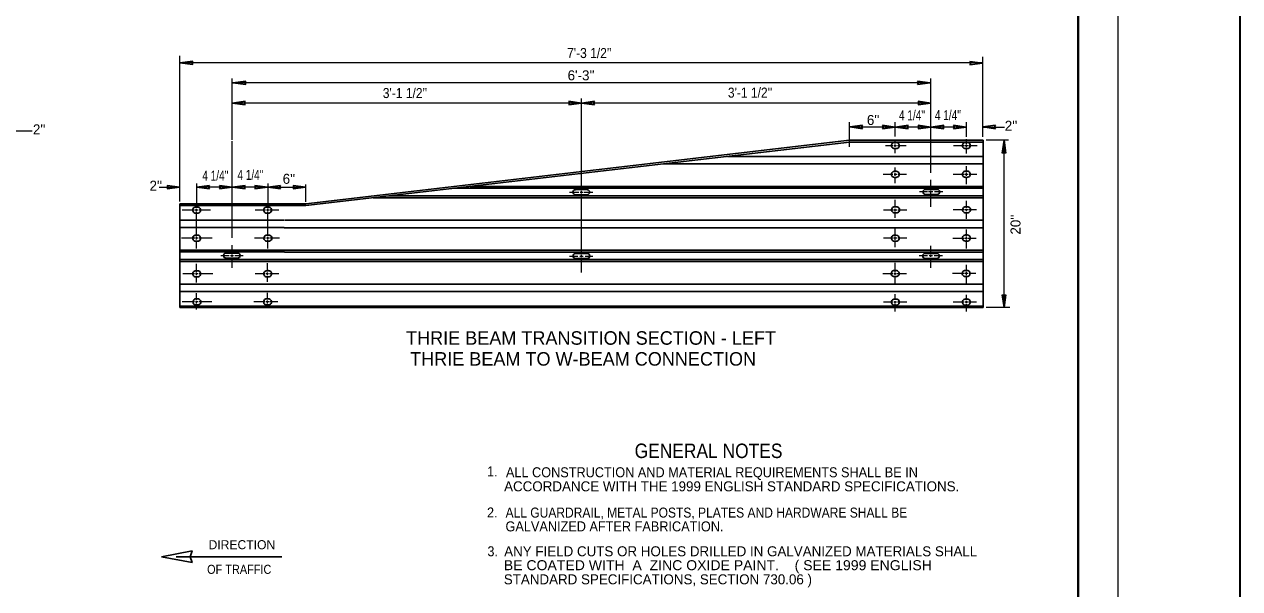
# Model space of a CAD drawing. Extents: x 678 to 1065, y -91 to 199.
# Drawn here: x 913.5 to 1065.5, y 1 to 71.6 of the extents above; entities that cross this region are included whole.
import ezdxf

# ---------------------------------------------------------------- set-up
doc = ezdxf.new("R2010")
doc.units = 0
doc.header["$LTSCALE"] = 0.5
doc.layers.add('1', color=7, linetype='Continuous', lineweight=25)

msp = doc.modelspace()

# ---------------------------------------------------------------- linework, layer by layer
at = {"layer": '1', "lineweight": 13}
for p, q in [((1050.2743, -84.7214), (1050.2743, 145.2877)), ((932.9343, 49.4317), (932.9343, 67.6519)), ((1033.3503, 57.5328), (1033.3503, 67.5057)), ((1033.3503, 66.7722), (932.9343, 66.7722)), ((939.4755, 57.1184), (939.4755, 64.8186)), ((1026.8591, 64.2722), (939.4755, 64.2722)), ((1026.8591, 52.9967), (1026.8591, 64.7856)), ((983.1671, 61.7399), (939.4755, 61.7399)), ((983.1671, 51.1984), (983.1671, 62.3114)), ((1026.8591, 61.7399), (983.1671, 61.7399)), ((1016.7033, 56.2454), (1016.7033, 59.3341)), ((1022.4112, 57.5643), (1022.4112, 59.3341)), ((1031.3066, 57.532), (1031.3066, 59.3341)), ((911.7429, 58.2617), (914.4639, 58.2617)), ((1022.4112, 58.7426), (1016.7227, 58.7426)), ((1026.8591, 58.7426), (1022.4112, 58.7426)), ((1031.3066, 58.7426), (1026.8591, 58.7426)), ((1033.3503, 58.7426), (1036.0713, 58.7426)), ((939.4755, 44.8747), (939.4755, 56.992)), ((1022.1547, 56.4059), (1021.1966, 56.4059)), ((1022.5743, 56.4059), (1022.2747, 56.4059)), ((1022.4112, 56.6785), (1022.4112, 57.1863)), ((1022.4112, 56.2435), (1022.4112, 56.5514)), ((1023.7526, 56.4059), (1022.6718, 56.4059)), ((1031.034, 56.4059), (1029.7088, 56.4059)), ((1031.469, 56.4059), (1031.1213, 56.4059)), ((1031.3066, 56.6268), (1031.3066, 57.2312)), ((1031.3066, 56.2109), (1031.3066, 56.5492)), ((1032.6348, 56.4059), (1031.5653, 56.4059)), ((1036.5843, 57.0917), (1033.7831, 57.0917)), ((1036.0162, 36.1649), (1036.0162, 57.0952)), ((1022.4112, 55.4778), (1022.4112, 56.131)), ((1031.3066, 55.4275), (1031.3066, 56.1242)), ((1022.4112, 53.0849), (1022.4112, 53.6894)), ((1031.3066, 53.0485), (1031.3066, 53.8382)), ((1022.1097, 52.7927), (1020.9008, 52.7927)), ((1022.5968, 52.7927), (1022.2518, 52.7927)), ((1022.4112, 52.6199), (1022.4112, 52.9727)), ((1022.4112, 51.7027), (1022.4112, 52.522)), ((1023.8268, 52.7927), (1022.7393, 52.7927)), ((1026.8591, 50.8732), (1026.8591, 52.15)), ((1031.0152, 52.8175), (1029.6712, 52.8175)), ((1031.4881, 52.8175), (1031.1213, 52.8175)), ((1031.3066, 52.6232), (1031.3066, 52.9717)), ((1031.3066, 51.604), (1031.3066, 52.5172)), ((1032.5977, 52.8175), (1031.6043, 52.8175)), ((930.3386, 51.2189), (932.9343, 51.2189)), ((935.0272, 51.6749), (935.0272, 48.6498)), ((943.9226, 51.6749), (943.9226, 48.6151)), ((943.9226, 51.2189), (948.6956, 51.2189)), ((948.6956, 49.4002), (948.6956, 51.5748)), ((981.6648, 50.5907), (982.8468, 50.5907)), ((982.9782, 50.5907), (983.3571, 50.5907)), ((983.1671, 50.4371), (983.1671, 50.745)), ((983.5023, 50.5907), (984.5906, 50.5907)), ((1026.4286, 50.6197), (1025.4285, 50.6197)), ((1027.1243, 50.6197), (1026.5643, 50.6197)), ((1026.8591, 50.4479), (1026.8591, 50.7572)), ((1026.8591, 48.7732), (1026.8591, 50.3515)), ((1028.3546, 50.6197), (1027.2978, 50.6197)), ((983.1671, 43.1891), (983.1671, 50.0116)), ((1022.4112, 48.6772), (1022.4112, 49.6177)), ((1031.3066, 48.6197), (1031.3066, 49.5183)), ((934.7426, 48.3513), (933.207, 48.3513)), ((935.1963, 48.3513), (934.8393, 48.3513)), ((935.0272, 48.1848), (935.0272, 48.5035)), ((935.0272, 45.1022), (935.0272, 48.0877)), ((936.759, 48.3513), (935.2935, 48.3513)), ((943.6402, 48.3513), (942.3465, 48.3513)), ((944.0793, 48.3513), (943.7512, 48.3513)), ((943.914, 48.184), (943.914, 48.4979)), ((943.914, 45.1289), (943.914, 48.082)), ((945.3, 48.3513), (944.181, 48.3513)), ((1022.1472, 48.3483), (1020.9378, 48.3483)), ((1022.6126, 48.3483), (1022.2226, 48.3483)), ((1022.4112, 48.1672), (1022.4112, 48.5272)), ((1022.4112, 47.383), (1022.4112, 48.0775)), ((1023.864, 48.3483), (1022.7473, 48.3483)), ((1031.0538, 48.3982), (1029.6341, 48.3982)), ((1031.469, 48.3982), (1031.1596, 48.3982)), ((1031.3066, 48.2527), (1031.3066, 48.5332)), ((1031.3066, 47.2832), (1031.3066, 48.127)), ((1032.5606, 48.3982), (1031.5848, 48.3982)), ((1022.4112, 45.1064), (1022.4112, 45.9922)), ((1031.3066, 45.0464), (1031.3066, 45.9427)), ((934.785, 44.8462), (933.1275, 44.8462)), ((935.1618, 44.8462), (934.9008, 44.8462)), ((935.0272, 44.677), (935.0272, 45.0055)), ((935.0272, 43.5554), (935.0272, 44.5709)), ((936.9585, 44.8462), (935.2968, 44.8462)), ((943.6305, 44.8462), (942.2663, 44.8462)), ((944.1228, 44.8462), (943.7655, 44.8462)), ((943.914, 44.6842), (943.914, 45.0277)), ((943.914, 43.546), (943.914, 44.5972)), ((945.3791, 44.8462), (944.2143, 44.8462)), ((1022.1022, 44.8349), (1020.9472, 44.8349)), ((1022.6126, 44.8349), (1022.2072, 44.8349)), ((1022.4112, 44.6414), (1022.4112, 45.0164)), ((1022.4112, 43.708), (1022.4112, 44.566)), ((1023.8737, 44.8349), (1022.7323, 44.8349)), ((1031.0565, 44.8225), (1029.6187, 44.8225)), ((1031.457, 44.8225), (1031.1528, 44.8225)), ((1031.3066, 44.6695), (1031.3066, 44.974)), ((1031.3066, 43.5592), (1031.3066, 44.5874)), ((1032.5448, 44.8225), (1031.544, 44.8225)), ((939.1125, 42.6494), (938.0358, 42.6494)), ((939.6581, 42.6494), (939.2572, 42.6494)), ((939.456, 42.8999), (939.456, 43.9562)), ((939.456, 42.5324), (939.456, 42.7982)), ((940.8296, 42.6494), (939.8028, 42.6494)), ((981.6645, 42.6145), (982.7006, 42.6145)), ((982.9637, 42.6145), (983.3902, 42.6145)), ((983.1671, 42.4726), (983.1671, 42.7748)), ((983.6185, 42.6145), (984.5902, 42.6145)), ((1026.4507, 42.6247), (1025.3883, 42.6247)), ((1027.0653, 42.6247), (1026.6308, 42.6247)), ((1026.8591, 42.901), (1026.8591, 43.888)), ((1026.8591, 42.4957), (1026.8591, 42.7802)), ((1028.3148, 42.6247), (1027.2753, 42.6247)), ((935.0272, 40.6364), (935.0272, 41.6414)), ((939.456, 41.1202), (939.456, 42.4405)), ((943.8855, 40.6604), (943.8855, 41.7382)), ((983.1671, 40.5734), (983.1671, 42.0528)), ((1022.4112, 40.6375), (1022.4112, 41.7712)), ((1026.8591, 41.1257), (1026.8591, 42.4057)), ((1031.3066, 40.6728), (1031.3066, 41.5232)), ((934.7557, 40.3964), (933.3101, 40.3964)), ((935.1907, 40.3964), (934.872, 40.3964)), ((935.0272, 40.2497), (935.0272, 40.5397)), ((935.0272, 39.3212), (935.0272, 40.1242)), ((937.0383, 40.3964), (935.3163, 40.3964)), ((943.599, 40.3964), (942.3465, 40.3964)), ((944.0343, 40.3964), (943.7246, 40.3964)), ((943.8855, 40.2547), (943.8855, 40.5347)), ((943.8855, 39.3989), (943.8855, 40.1388)), ((945.3045, 40.3964), (944.1498, 40.3964)), ((1022.0921, 40.3904), (1020.873, 40.3904)), ((1022.5747, 40.3904), (1022.2177, 40.3904)), ((1022.4112, 40.2412), (1022.4112, 40.5407)), ((1022.4112, 39.1889), (1022.4112, 40.1545)), ((1023.7991, 40.3904), (1022.6617, 40.3904)), ((1031.0133, 40.4152), (1029.5688, 40.4152)), ((1031.5053, 40.4152), (1031.1187, 40.4152)), ((1031.3066, 40.2284), (1031.3066, 40.5862)), ((1031.3066, 39.1889), (1031.3066, 40.1414)), ((1032.4953, 40.4152), (1031.631, 40.4152)), ((943.8855, 37.1612), (943.8855, 38.0069)), ((934.7557, 36.8845), (933.2167, 36.8845)), ((935.1712, 36.8845), (934.872, 36.8845)), ((935.0272, 37.1174), (935.0272, 37.9877)), ((935.0272, 36.721), (935.0272, 37.021)), ((935.0272, 35.9287), (935.0272, 36.6344)), ((936.9183, 36.8845), (935.2968, 36.8845)), ((943.6091, 36.8845), (942.1867, 36.8845)), ((944.0437, 36.8845), (943.7055, 36.8845)), ((943.8855, 36.7165), (943.8855, 37.0547)), ((943.8855, 36.0902), (943.8855, 36.6197)), ((945.165, 36.8845), (944.1498, 36.8845)), ((1022.1112, 36.8272), (1020.9472, 36.8272)), ((1022.5841, 36.8272), (1022.2177, 36.8272)), ((1022.4112, 37.129), (1022.4112, 37.8483)), ((1022.4112, 36.6745), (1022.4112, 36.9839)), ((1022.4112, 35.6627), (1022.4112, 36.5875)), ((1023.8737, 36.8272), (1022.7097, 36.8272)), ((1030.9837, 36.8399), (1029.6315, 36.8399)), ((1031.4862, 36.8399), (1031.1288, 36.8399)), ((1031.3066, 37.0972), (1031.3066, 37.7492)), ((1031.3066, 36.7102), (1031.3066, 36.9809)), ((1031.3066, 35.6627), (1031.3066, 36.5942)), ((1032.5576, 36.8399), (1031.583, 36.8399)), ((1036.7568, 36.1589), (1033.7831, 36.1589))]:
    msp.add_line(p, q, dxfattribs=at)
at = {"layer": '1', "lineweight": 40}
msp.add_line((1045.2738, -72.2207), (1045.2738, 132.7877), dxfattribs=at)
at = {"layer": '1'}
for p, q in [((932.936, 66.7722), (934.5403, 66.9928)), ((1033.3377, 66.7244), (1031.7339, 66.946)), ((932.936, 66.7722), (934.5403, 66.5522)), ((1033.3377, 66.7244), (1031.7339, 66.505)), ((939.5652, 64.2722), (941.1694, 64.4928)), ((939.5652, 64.2722), (941.1694, 64.0522)), ((1026.7838, 64.2712), (1025.18, 64.4928)), ((1026.7838, 64.2712), (1025.18, 64.0517)), ((939.4755, 61.7399), (941.0793, 61.96)), ((939.4755, 61.7399), (941.0793, 61.5197)), ((983.1671, 61.7392), (981.5628, 61.96)), ((983.1671, 61.7392), (981.5628, 61.5187)), ((983.1671, 61.7407), (984.7713, 61.9607)), ((983.1671, 61.7407), (984.7713, 61.5205)), ((1026.8591, 61.7392), (1025.2545, 61.96)), ((1026.8591, 61.7392), (1025.2545, 61.5187)), ((1016.7176, 58.746), (1018.3218, 58.9668)), ((1016.7176, 58.746), (1018.3218, 58.5258)), ((1022.4112, 58.7426), (1020.807, 58.9634)), ((1022.4112, 58.7426), (1020.807, 58.5224)), ((1022.4112, 58.7426), (1024.0155, 58.9623)), ((1022.4112, 58.7426), (1024.0155, 58.5217)), ((1026.8588, 58.7426), (1025.2542, 58.9635)), ((1026.8588, 58.7426), (1025.2542, 58.5225)), ((1026.8591, 58.7427), (1028.4637, 58.9624)), ((1026.8591, 58.7427), (1028.4637, 58.5217)), ((1031.3066, 58.7418), (1029.7027, 58.9627)), ((1031.3066, 58.7418), (1029.7027, 58.5217)), ((1033.3503, 58.7437), (1034.955, 58.9635)), ((1033.3503, 58.7437), (1034.955, 58.5228)), ((1016.7056, 57.0952), (948.6956, 49.1197)), ((1016.7033, 56.8462), (948.696, 48.9277)), ((1033.3998, 57.0952), (1016.7033, 57.0952)), ((1016.7303, 56.8589), (1033.3998, 56.8589)), ((1022.526, 56.8038), (1022.3058, 56.8038)), ((1031.4045, 56.8109), (1031.1836, 56.8109)), ((1033.3998, 36.1649), (1033.3998, 57.0952)), ((1036.0173, 57.0952), (1035.7965, 55.4905)), ((1036.0173, 57.0952), (1036.2368, 55.4905)), ((1033.3998, 55.0675), (1001.4277, 55.0675)), ((1022.5335, 56.0373), (1022.3093, 56.0373)), ((1031.412, 56.0444), (1031.1885, 56.0444)), ((1033.3998, 54.1375), (993.4406, 54.1375)), ((1022.5335, 53.2109), (1022.3093, 53.2109)), ((1031.412, 53.2172), (1031.1885, 53.2172)), ((1022.526, 52.4444), (1022.3058, 52.4444)), ((1031.4045, 52.4507), (1031.1836, 52.4507)), ((932.9343, 51.2189), (931.3301, 51.439)), ((932.9343, 51.2189), (931.3301, 50.9984)), ((935.0272, 51.2189), (936.6318, 51.4387)), ((935.0272, 51.2189), (936.6318, 50.9977)), ((939.4755, 51.2189), (937.8708, 51.439)), ((939.4755, 51.2189), (937.8708, 50.9984)), ((939.4755, 51.2189), (941.0793, 51.4387)), ((939.4755, 51.2189), (941.0793, 50.9977)), ((943.9225, 51.2189), (942.3187, 51.439)), ((943.9225, 51.2189), (942.3187, 50.9984)), ((943.9227, 51.2189), (945.5269, 51.4387)), ((943.9227, 51.2189), (945.5269, 50.9977)), ((948.6956, 51.2189), (947.0913, 51.4387)), ((948.6956, 51.2189), (947.0913, 50.9977)), ((1033.3998, 51.0854), (967.2278, 51.0854)), ((1033.3998, 51.3182), (969.2276, 51.3182)), ((982.3986, 50.9092), (983.8581, 50.9092)), ((982.3986, 50.281), (983.8581, 50.281)), ((1027.6541, 50.938), (1026.195, 50.938)), ((1027.6541, 50.3102), (1026.195, 50.3102)), ((932.9153, 36.1649), (932.9153, 49.1193)), ((948.6956, 49.1193), (932.9153, 49.1193)), ((948.6956, 48.9265), (932.9153, 48.9265)), ((935.1397, 48.7289), (934.9162, 48.7289)), ((944.0186, 48.7357), (943.7948, 48.7357)), ((1033.3998, 49.9075), (957.1117, 49.9075)), ((1033.3998, 50.14), (959.1082, 50.14)), ((1022.5548, 48.7732), (1022.331, 48.7732)), ((1031.433, 48.7802), (1031.2095, 48.7802)), ((935.1322, 47.962), (934.9117, 47.962)), ((944.0111, 47.9692), (943.7906, 47.9692)), ((1022.5477, 48.0067), (1022.3265, 48.0067)), ((1031.4258, 48.0138), (1031.2053, 48.0138)), ((945.996, 47.0987), (932.9153, 47.0987)), ((945.996, 46.1687), (932.9153, 46.1687)), ((1033.3998, 46.1579), (945.9832, 46.1579)), ((1033.3998, 47.0879), (946.0751, 47.0879)), ((935.1416, 44.4599), (934.9215, 44.4599)), ((935.1491, 45.2264), (934.9253, 45.2264)), ((944.0396, 44.467), (943.8191, 44.467)), ((944.0471, 45.2335), (943.8236, 45.2335)), ((1022.526, 44.4715), (1022.3058, 44.4715)), ((1022.5335, 45.2377), (1022.3093, 45.2377)), ((1031.4045, 44.4787), (1031.1836, 44.4787)), ((1031.412, 45.2447), (1031.1885, 45.2447)), ((945.9968, 43.3502), (932.9153, 43.3502)), ((945.9968, 43.1174), (932.9153, 43.1174)), ((940.1587, 42.9782), (938.6988, 42.9782)), ((1033.3998, 43.3379), (946.0158, 43.3379)), ((1033.3998, 43.1054), (946.0158, 43.1054)), ((982.4317, 42.9333), (983.8913, 42.9333)), ((1027.6143, 42.943), (1026.1548, 42.943)), ((945.9968, 42.1619), (932.9153, 42.1619)), ((945.9968, 41.9294), (932.9153, 41.9294)), ((940.1587, 42.3502), (938.6988, 42.3502)), ((1033.3998, 42.1608), (946.0158, 42.1608)), ((1033.3998, 41.9279), (946.0158, 41.9279)), ((982.4317, 42.3052), (983.8913, 42.3052)), ((1027.6143, 42.3149), (1026.1548, 42.3149)), ((935.1405, 40.0102), (934.92, 40.0102)), ((935.148, 40.7767), (934.9245, 40.7767)), ((944.0193, 40.0172), (943.7988, 40.0172)), ((944.0268, 40.7837), (943.803, 40.7837)), ((1022.5042, 40.0412), (1022.2833, 40.0412)), ((1022.5113, 40.8077), (1022.2878, 40.8077)), ((1031.3823, 40.048), (1031.1622, 40.048)), ((1031.3898, 40.8145), (1031.1663, 40.8145)), ((945.9968, 39.1105), (932.9153, 39.1105)), ((945.9968, 38.1805), (932.9153, 38.1805)), ((1020.2868, 38.1782), (945.9888, 38.1805)), ((1033.3998, 39.1082), (946.0158, 39.1082)), ((1033.3998, 38.1782), (1020.2782, 38.1782)), ((935.1615, 36.4915), (934.941, 36.4915)), ((935.1686, 37.2577), (934.9443, 37.2577)), ((943.9995, 36.4987), (943.779, 36.4987)), ((944.007, 37.2652), (943.7835, 37.2652)), ((1022.5335, 37.234), (1022.3093, 37.234)), ((1031.412, 37.2412), (1031.1885, 37.2412)), ((1036.0155, 36.1649), (1035.7953, 37.7695)), ((1036.0155, 36.1649), (1036.236, 37.7695)), ((945.993, 36.3573), (932.9153, 36.3573)), ((945.9968, 36.1649), (932.9153, 36.1649)), ((932.9153, 36.1649), (944.9805, 36.1649)), ((1020.3138, 36.3558), (945.9888, 36.3573)), ((1020.3161, 36.1615), (945.9888, 36.1649)), ((1033.3998, 36.364), (1020.1578, 36.364)), ((1033.3998, 36.1649), (1020.3183, 36.1649)), ((1022.526, 36.4679), (1022.3058, 36.4679)), ((1031.4045, 36.475), (1031.1836, 36.475)), ((945.6912, 5.0129), (932.4837, 5.0129))]:
    msp.add_line(p, q, dxfattribs=at)
at = {"layer": '1', "lineweight": 35}
msp.add_lwpolyline([(1065.4894, -90.8938), (678.3428, -90.8938), (678.3428, 181.4442), (1065.4894, 181.4442)], close=True, dxfattribs=at)
at = {"layer": '1'}
for points in [[(934.5403, 66.5522), (934.4162, 66.7749), (934.5403, 66.9928)], [(1031.7339, 66.946), (1031.858, 66.7225), (1031.7339, 66.505)], [(941.1694, 64.0522), (941.0453, 64.2749), (941.1694, 64.4928)], [(1025.18, 64.4928), (1025.3041, 64.2692), (1025.18, 64.0517)], [(941.0793, 61.5197), (940.9548, 61.7417), (941.0793, 61.96)], [(981.5628, 61.96), (981.6877, 61.7369), (981.5628, 61.5187)], [(984.7713, 61.5205), (984.6472, 61.7425), (984.7713, 61.9607)], [(1025.2545, 61.96), (1025.379, 61.7369), (1025.2545, 61.5187)], [(1018.3218, 58.9668), (1018.197, 58.7433), (1018.3218, 58.5258)], [(1020.807, 58.9634), (1020.9319, 58.7399), (1020.807, 58.5224)], [(1024.0195, 58.5188), (1023.8953, 58.742), (1024.0195, 58.9595)], [(1025.2542, 58.9635), (1025.3787, 58.74), (1025.2542, 58.5225)], [(1028.4637, 58.5217), (1028.3388, 58.7449), (1028.4637, 58.9624)], [(1029.7027, 58.9627), (1029.8273, 58.7392), (1029.7027, 58.5217)], [(1034.955, 58.5228), (1034.8301, 58.746), (1034.955, 58.9635)], [(1035.7965, 55.4905), (1036.0193, 55.6154), (1036.2368, 55.4905)], [(931.3301, 51.439), (931.455, 51.2162), (931.3301, 50.9984)], [(936.6318, 50.9977), (936.5073, 51.2207), (936.6318, 51.4387)], [(937.8708, 51.439), (937.9953, 51.2162), (937.8708, 50.9984)], [(941.0793, 50.9977), (940.9548, 51.2207), (941.0793, 51.4387)], [(942.3187, 51.439), (942.4432, 51.2162), (942.3187, 50.9984)], [(945.5269, 50.9977), (945.4027, 51.2207), (945.5269, 51.4387)], [(947.0913, 50.9977), (947.2154, 51.2207), (947.0913, 51.4387)], [(1036.236, 37.7695), (1036.0125, 37.6447), (1035.7953, 37.7695)]]:
    msp.add_lwpolyline(points, dxfattribs=at)
at = {"layer": '1', "lineweight": 13}
msp.add_lwpolyline([(943.9226, 51.2189), (939.4755, 51.2189), (935.0272, 51.2189)], dxfattribs=at)
at = {"layer": '1'}
msp.add_lwpolyline([(930.627, 5.0188), (934.4602, 5.7456), (934.2261, 5.0128), (934.4554, 4.3183)], close=True, dxfattribs=at)
for centre, start, end in [((1022.3097, 56.421), 90.60689, 271.78064), ((1022.5301, 56.421), 269.91611, 90.60689), ((1031.1883, 56.428), 90.60689, 271.78064), ((1031.4088, 56.428), 269.91611, 90.60689), ((1022.3097, 52.8266), 88.21936, 269.39311), ((1022.5301, 52.8266), 269.39311, 90.08389), ((1031.1883, 52.8336), 88.21936, 269.39311), ((1031.4088, 52.8336), 269.39311, 90.08389), ((934.9161, 48.3449), 88.21936, 269.39311), ((935.1366, 48.3449), 269.39311, 90.08389), ((943.7947, 48.3518), 88.21936, 269.39311), ((944.0152, 48.3518), 269.39311, 90.08389), ((1022.3311, 48.3894), 88.21936, 269.39311), ((1022.5515, 48.3894), 269.39311, 90.08389), ((1031.2097, 48.3963), 88.21936, 269.39311), ((1031.4301, 48.3963), 269.39311, 90.08389), ((934.9255, 44.8425), 88.21936, 269.39311), ((935.146, 44.8425), 269.39311, 90.08389), ((943.8236, 44.8495), 88.21936, 269.39311), ((944.044, 44.8495), 269.39311, 90.08389), ((1022.3097, 44.854), 88.21936, 269.39311), ((1022.5301, 44.854), 269.39311, 345.33051), ((1022.5301, 44.854), 345.33051, 90.08389), ((1031.1883, 44.861), 88.21936, 269.39311), ((1031.4088, 44.861), 269.39311, 90.08389), ((934.9245, 40.3928), 88.21936, 269.39311), ((935.1449, 40.3928), 269.39311, 90.08389), ((943.8031, 40.3997), 88.21936, 269.39311), ((944.0236, 40.3997), 269.39311, 90.08389), ((1022.2878, 40.4238), 88.21936, 269.39311), ((1022.5083, 40.4238), 269.39311, 90.08389), ((1031.1664, 40.4307), 88.21936, 269.39311), ((1031.3869, 40.4307), 269.39311, 90.08389), ((934.9449, 36.8741), 88.21936, 269.39311), ((935.1654, 36.8741), 269.39311, 90.08389), ((943.7835, 36.8811), 88.21936, 269.39311), ((944.0039, 36.8811), 269.39311, 90.08389), ((1022.3097, 36.8503), 88.21936, 269.39311), ((1022.5301, 36.8503), 269.39311, 90.08389), ((1031.1883, 36.8572), 88.21936, 269.39311), ((1031.4088, 36.8572), 269.39311, 90.08389)]:
    msp.add_arc(centre, 0.3828, start, end, dxfattribs=at)
for centre, major_axis in [((982.3983, 50.5948), (-0.314, 0)), ((983.8575, 50.5948), (0.314, 0)), ((1026.1953, 50.6238), (-0.314, 0)), ((1027.6546, 50.6238), (0.314, 0)), ((938.6999, 42.6639), (-0.314, 0)), ((940.1591, 42.6639), (0.314, 0)), ((982.4315, 42.6188), (-0.314, 0)), ((983.8907, 42.6188), (0.314, 0)), ((1026.1553, 42.6289), (-0.314, 0)), ((1027.6146, 42.6289), (0.314, 0))]:
    msp.add_ellipse(centre, major_axis=major_axis, ratio=0.999978, start_param=4.71238898, end_param=7.85398163, dxfattribs=at)

# ---------------------------------------------------------------- texts
for s, height, width, p in [("7'-3 1/2''", 1.25, 0.9, (981.3678, 67.3621)), ("3'-1 1/2''", 1.25, 0.9, (958.3117, 62.3605)), ("3'-1 1/2''", 1.25, 0.9, (1001.4736, 62.4187)), ("4 1/4''", 1.25, 0.75, (1022.8757, 59.5805)), ("4 1/4''", 1.25, 0.75, (1027.3685, 59.5988)), ("4 1/4''", 1.25, 0.75, (935.7382, 52.0355)), ("4 1/4''", 1.25, 0.75, (940.1332, 52.1337)), ('GENERAL NOTES', 1.807, 0.9, (989.8103, 17.3571)), ('1.', 1.25, 0.95, (971.3442, 15.0557)), ('ALL CONSTRUCTION AND MATERIAL REQUIREMENTS SHALL BE IN', 1.25, 0.95, (973.7142, 14.9545)), ('2.', 1.25, 0.95, (971.3442, 9.9253)), ('ALL GUARDRAIL, METAL POSTS, PLATES AND HARDWARE SHALL BE', 1.25, 0.9, (973.6662, 9.9141)), ('GALVANIZED AFTER FABRICATION.', 1.25, 0.95, (973.6604, 8.1893)), ('3.', 1.25, 0.95, (971.3942, 5.0771)), ('BE COATED WITH  A  ZINC OXIDE PAINT.    ( SEE 1999 ENGLISH ', 1.25, 1.05, (973.4473, 3.3374)), ('OF TRAFFIC', 1.134, 0.9, (936.3369, 2.878))]:
    msp.add_text(s, height=height, dxfattribs=dict(at, width=width)).set_placement(p)
for s, height, p in [("6'-3''", 1.25, (981.4278, 64.5803)), ("6''", 1.25, (1018.8611, 58.9928)), ("2''", 1.25, (1036.1063, 58.2716)), ("2''", 1.25, (914.5532, 57.8192)), ("2''", 1.25, (929.1401, 50.7794)), ("6''", 1.25, (945.7891, 51.6366)), ('THRIE BEAM TRANSITION SECTION - LEFT', 1.688, (961.2221, 31.5212)), ('THRIE BEAM TO W-BEAM CONNECTION', 1.688, (961.7336, 28.9087)), ('ACCORDANCE WITH THE 1999 ENGLISH STANDARD SPECIFICATIONS.', 1.25, (973.4862, 13.1965)), ('DIRECTION ', 1.134, (936.518, 5.9572)), ('ANY FIELD CUTS OR HOLES DRILLED IN GALVANIZED MATERIALS SHALL ', 1.25, (973.4945, 5.0771)), ('STANDARD SPECIFICATIONS, SECTION 730.06 ) ', 1.25, (973.4473, 1.5715))]:
    msp.add_text(s, height=height, dxfattribs=at).set_placement(p)
msp.add_text("20''", height=1.25, rotation=90, dxfattribs=at).set_placement((1038.0753, 45.2939))

doc.saveas('drawing.dxf')
